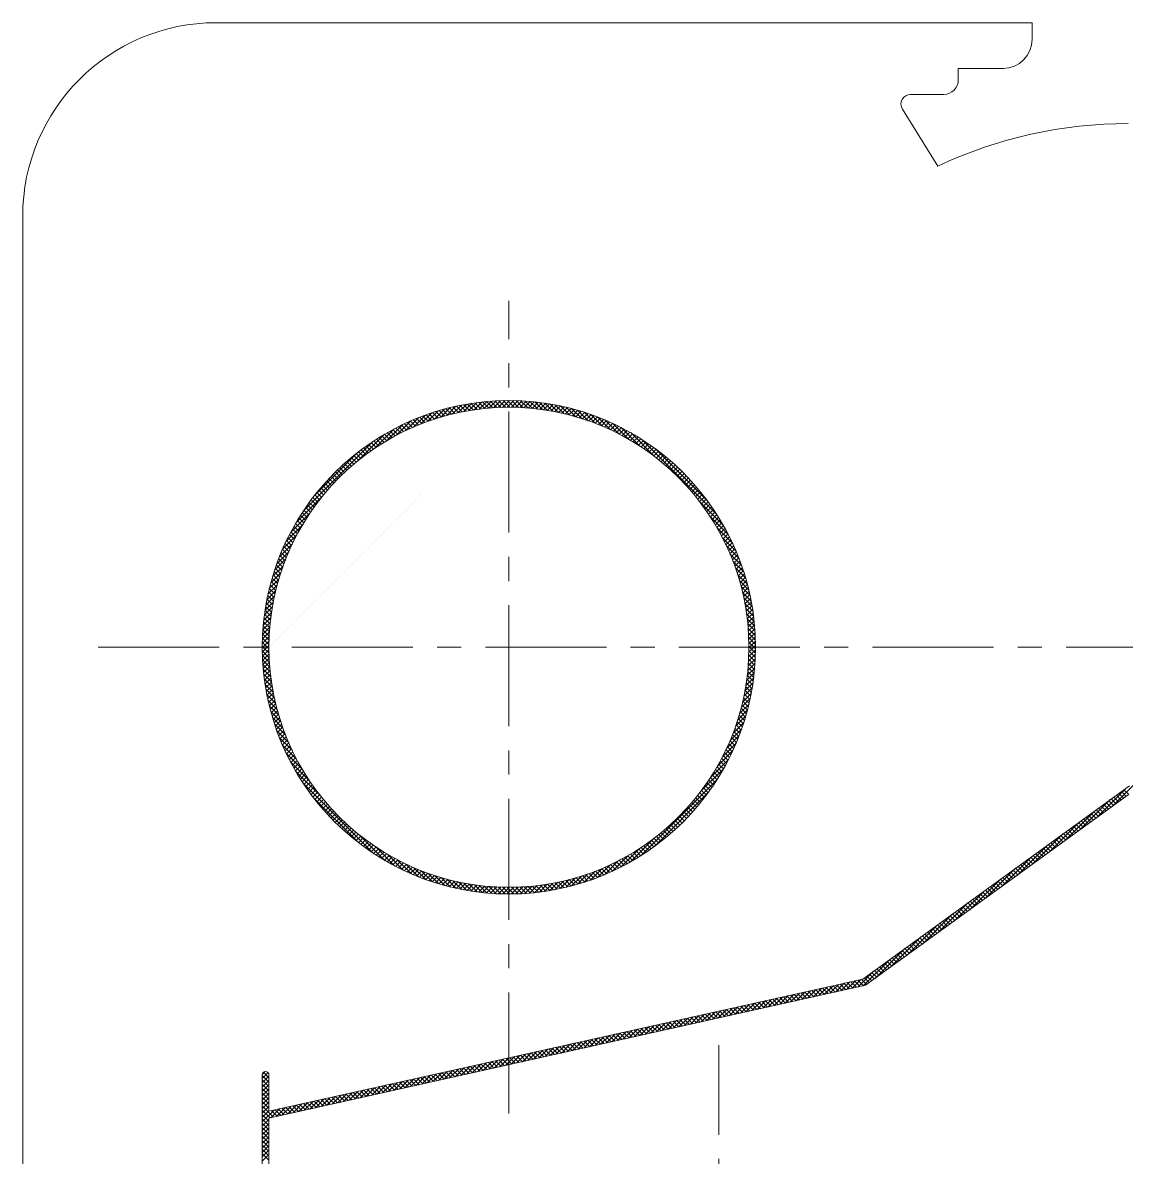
# Model space of a CAD drawing. Header units: millimetres. Extents: x -394 to 6212, y -2458 to 809.
# Drawn here: x 4118.91 to 4141.72, y -1833.62 to -1810.17 of the extents above; entities that cross this region are included whole.
import ezdxf

# ---------------------------------------------------------------- set-up
doc = ezdxf.new("R2010")
doc.units = ezdxf.units.MM
doc.linetypes.add('CENTERX2', pattern=[4, 2.5, -0.5, 0.5, -0.5])
for name, color, linetype, lineweight, true_color in [('1', 1, 'Continuous', 18, 0xff0000), ('2', 2, 'Continuous', 18, 0xffff00), ('3', 3, 'CENTERX2', 18, 0x00ff00)]:
    doc.layers.add(name, color=color, linetype=linetype, lineweight=lineweight, true_color=true_color)
pattern_1 = [(45, (3753.530184, -2359.735766), (-0.0449012806, 0.0449012806), []), (135, (3753.530184, -2359.735766), (-0.0449012806, -0.0449012806), [])]

msp = doc.modelspace()

# ---------------------------------------------------------------- hatches: boundary and pattern name
at = {"layer": '2'}
h = msp.add_hatch(dxfattribs=at)
h.set_pattern_fill('ANSI37', color=256, scale=0.02, style=0)
h.set_pattern_definition(pattern_1)
edge = h.paths.add_edge_path(flags=0)
edge.add_line((4128.96147, -1817.98052), (4128.96147, -1818.11891))
edge.add_arc((4128.96147, -1823.07831), 4.9594, 0, 90, ccw=False)
edge.add_line((4133.92087, -1823.07831), (4134.05926, -1823.07831))
edge.add_arc((4128.96147, -1823.07831), 5.09779, 0, 90)
edge = h.paths.add_edge_path(flags=0)
edge.add_arc((4128.96147, -1823.07831), 5.09779, 90, 180)
edge.add_line((4123.86367, -1823.07831), (4124.00206, -1823.07831))
edge.add_arc((4128.96147, -1823.07831), 4.9594, 90, 180, ccw=False)
edge.add_line((4128.96147, -1818.11891), (4128.96147, -1817.98052))
edge = h.paths.add_edge_path(flags=0)
edge.add_arc((4128.96147, -1823.07831), 5.09779, 0, 90)
edge.add_line((4128.96147, -1817.98052), (4128.96147, -1818.11891))
edge.add_arc((4128.96147, -1823.07831), 4.9594, 0, 90, ccw=False)
edge.add_arc((4128.96147, -1823.07831), 4.9594, 270, 360, ccw=False)
edge.add_line((4128.96147, -1828.03771), (4128.96147, -1828.1761))
edge.add_arc((4128.96147, -1823.07831), 5.09779, 270, 360)
edge = h.paths.add_edge_path(flags=0)
edge.add_arc((4128.96147, -1823.07831), 4.9594, 180, 270, ccw=False)
edge.add_arc((4128.96147, -1823.07831), 4.9594, 90, 180, ccw=False)
edge.add_line((4128.96147, -1818.11891), (4128.96147, -1817.98052))
edge.add_arc((4128.96147, -1823.07831), 5.09779, 90, 180)
edge.add_arc((4128.96147, -1823.07831), 5.09779, 180, 270)
edge.add_line((4128.96147, -1828.1761), (4128.96147, -1828.03771))
h = msp.add_hatch(dxfattribs=at)
h.set_pattern_fill('ANSI37', color=256, scale=0.02, style=0)
h.set_pattern_definition(pattern_1)
edge = h.paths.add_edge_path(flags=0)
edge.add_line((4128.96147, -1818.11891), (4128.96147, -1817.98052))
edge.add_arc((4128.96147, -1823.07831), 5.09779, 90, 180)
edge.add_line((4123.86367, -1823.07831), (4124.00206, -1823.07831))
edge.add_arc((4128.96147, -1823.07831), 4.9594, 90, 180, ccw=False)
edge = h.paths.add_edge_path(flags=0)
edge.add_line((4128.96147, -1817.98052), (4128.96147, -1818.11891))
edge.add_arc((4128.96147, -1823.07831), 4.9594, 0, 90, ccw=False)
edge.add_line((4133.92087, -1823.07831), (4134.05926, -1823.07831))
edge.add_arc((4128.96147, -1823.07831), 5.09779, 0, 90)

# ---------------------------------------------------------------- linework, layer by layer
at = {"layer": '1'}
for p, q in [((4122.9128, -1810.1727), (4139.77467, -1810.1727)), ((4139.77467, -1810.51589), (4139.77467, -1810.1727)), ((4139.17467, -1811.11589), (4138.24855, -1811.11589)), ((4138.24855, -1811.11589), (4138.24855, -1811.35404)), ((4137.94855, -1811.65404), (4137.263, -1811.65404)), ((4137.09344, -1811.96011), (4137.82791, -1813.13419)), ((4118.9128, -1814.1727), (4118.9128, -1879.42347)), ((4128.96147, -1818.08533), (4128.96147, -1818.08533)), ((4141.78711, -1825.93816), (4136.27251, -1829.93433)), ((4141.76147, -1826.12765), (4136.33053, -1830.06319)), ((4136.27251, -1829.93433), (4124.00206, -1832.66623)), ((4136.33053, -1830.06319), (4124.00206, -1832.80801)), ((4123.86367, -1831.91353), (4123.86367, -1861.7109)), ((4124.00206, -1831.91353), (4124.00206, -1832.66623)), ((4124.00206, -1832.80801), (4124.00206, -1860.78816))]:
    msp.add_line(p, q, dxfattribs=at)
for radius in [5.09779, 4.9594]:
    msp.add_circle((4128.96147, -1823.07831), radius, dxfattribs=at)
for centre, radius, start, end in [((4122.9128, -1814.1727), 4, 90, 180), ((4139.17467, -1810.51589), 0.6, 270, 0), ((4137.94855, -1811.35404), 0.3, 270, 0), ((4137.263, -1811.85404), 0.2, 90, 212.028677), ((4141.74705, -1821.47064), 9.21174, 89.910349, 115.179253), ((4123.93287, -1831.91353), 0.06919, 0, 180)]:
    msp.add_arc(centre, radius, start, end, dxfattribs=at)
at = {"layer": '2'}
for p, q in [((4141.42135, -1826.37411), (4142.02177, -1825.7737)), ((4141.09521, -1826.61045), (4141.7159, -1825.98976)), ((4141.7178, -1826.15929), (4141.61871, -1826.06019)), ((4141.76987, -1826.12156), (4141.67078, -1826.02246)), ((4140.76907, -1826.84679), (4141.38976, -1826.2261)), ((4141.40538, -1826.38568), (4141.30629, -1826.28659)), ((4141.45745, -1826.34795), (4141.35836, -1826.24886)), ((4141.50952, -1826.31022), (4141.41043, -1826.21112)), ((4141.56159, -1826.27249), (4141.4625, -1826.17339)), ((4141.61366, -1826.23475), (4141.51457, -1826.13566)), ((4141.66573, -1826.19702), (4141.56664, -1826.09793)), ((4140.44293, -1827.08313), (4141.06361, -1826.46244)), ((4141.09297, -1826.61208), (4140.99387, -1826.51299)), ((4141.14504, -1826.57435), (4141.04594, -1826.47525)), ((4141.19711, -1826.53662), (4141.09801, -1826.43752)), ((4141.24918, -1826.49888), (4141.15008, -1826.39979)), ((4141.30125, -1826.46115), (4141.20215, -1826.36205)), ((4141.35331, -1826.42342), (4141.25422, -1826.32432)), ((4140.11678, -1827.31947), (4140.73747, -1826.69878)), ((4140.72848, -1826.87621), (4140.62938, -1826.77711)), ((4140.78055, -1826.83848), (4140.68145, -1826.73938)), ((4140.83262, -1826.80074), (4140.73352, -1826.70165)), ((4140.88469, -1826.76301), (4140.78559, -1826.66392)), ((4140.93676, -1826.72528), (4140.83766, -1826.62618)), ((4140.98883, -1826.68755), (4140.88973, -1826.58845)), ((4141.0409, -1826.64981), (4140.9418, -1826.55072)), ((4139.79064, -1827.55581), (4140.41133, -1826.93512)), ((4140.41606, -1827.1026), (4140.31696, -1827.00351)), ((4140.46813, -1827.06487), (4140.36903, -1826.96578)), ((4140.5202, -1827.02714), (4140.4211, -1826.92804)), ((4140.57227, -1826.98941), (4140.47317, -1826.89031)), ((4140.62434, -1826.95167), (4140.52524, -1826.85258)), ((4140.67641, -1826.91394), (4140.57731, -1826.81485)), ((4139.4645, -1827.79215), (4140.08519, -1827.17146)), ((4140.10364, -1827.329), (4140.00454, -1827.2299)), ((4140.15571, -1827.29127), (4140.05661, -1827.19217)), ((4140.20778, -1827.25354), (4140.10868, -1827.15444)), ((4140.25985, -1827.2158), (4140.16075, -1827.11671)), ((4140.31192, -1827.17807), (4140.21282, -1827.07897)), ((4140.36399, -1827.14034), (4140.26489, -1827.04124)), ((4139.13836, -1828.02849), (4139.75904, -1827.4078)), ((4139.79122, -1827.5554), (4139.69212, -1827.4563)), ((4139.84329, -1827.51766), (4139.74419, -1827.41857)), ((4139.89536, -1827.47993), (4139.79626, -1827.38084)), ((4139.94743, -1827.4422), (4139.84833, -1827.3431)), ((4139.9995, -1827.40447), (4139.9004, -1827.30537)), ((4140.05157, -1827.36673), (4139.95247, -1827.26764)), ((4138.81221, -1828.26483), (4139.4329, -1827.64414)), ((4139.4788, -1827.78179), (4139.3797, -1827.6827)), ((4139.53087, -1827.74406), (4139.43177, -1827.64496)), ((4139.58294, -1827.70633), (4139.48384, -1827.60723)), ((4139.63501, -1827.66859), (4139.53591, -1827.5695)), ((4139.68708, -1827.63086), (4139.58798, -1827.53177)), ((4139.73915, -1827.59313), (4139.64005, -1827.49403)), ((4138.48607, -1828.50117), (4139.10676, -1827.88048)), ((4139.11431, -1828.04592), (4139.01521, -1827.94682)), ((4139.16638, -1828.00819), (4139.06728, -1827.90909)), ((4139.21845, -1827.97045), (4139.11935, -1827.87136)), ((4139.27052, -1827.93272), (4139.17142, -1827.83363)), ((4139.32259, -1827.89499), (4139.22349, -1827.79589)), ((4139.37466, -1827.85726), (4139.27556, -1827.75816)), ((4139.42673, -1827.81952), (4139.32763, -1827.72043)), ((4138.15993, -1828.73751), (4138.78062, -1828.11682)), ((4138.80189, -1828.27232), (4138.70279, -1828.17322)), ((4138.85396, -1828.23458), (4138.75486, -1828.13549)), ((4138.90603, -1828.19685), (4138.80693, -1828.09775)), ((4138.9581, -1828.15912), (4138.859, -1828.06002)), ((4139.01017, -1828.12139), (4138.91107, -1828.02229)), ((4139.06224, -1828.08365), (4138.96314, -1827.98456)), ((4137.83379, -1828.97385), (4138.45448, -1828.35316)), ((4138.48947, -1828.49871), (4138.39037, -1828.39962)), ((4138.54154, -1828.46098), (4138.44244, -1828.36188)), ((4138.59361, -1828.42325), (4138.49451, -1828.32415)), ((4138.64568, -1828.38551), (4138.54658, -1828.28642)), ((4138.69775, -1828.34778), (4138.59865, -1828.24869)), ((4138.74982, -1828.31005), (4138.65072, -1828.21095)), ((4137.50764, -1829.21019), (4138.12833, -1828.5895)), ((4138.17705, -1828.72511), (4138.07795, -1828.62601)), ((4138.22912, -1828.68737), (4138.13002, -1828.58828)), ((4138.28119, -1828.64964), (4138.18209, -1828.55055)), ((4138.33326, -1828.61191), (4138.23416, -1828.51281)), ((4138.38533, -1828.57418), (4138.28623, -1828.47508)), ((4138.4374, -1828.53644), (4138.3383, -1828.43735)), ((4137.1815, -1829.44653), (4137.80219, -1828.82584)), ((4137.86463, -1828.9515), (4137.76553, -1828.85241)), ((4137.9167, -1828.91377), (4137.8176, -1828.81467)), ((4137.96877, -1828.87604), (4137.86967, -1828.77694)), ((4138.02084, -1828.8383), (4137.92174, -1828.73921)), ((4138.07291, -1828.80057), (4137.97381, -1828.70148)), ((4138.12498, -1828.76284), (4138.02588, -1828.66374)), ((4136.85536, -1829.68287), (4137.47605, -1829.06218)), ((4137.50014, -1829.21563), (4137.40104, -1829.11654)), ((4137.55221, -1829.1779), (4137.45311, -1829.0788)), ((4137.60428, -1829.14017), (4137.50518, -1829.04107)), ((4137.65635, -1829.10243), (4137.55725, -1829.00334)), ((4137.70842, -1829.0647), (4137.60932, -1828.9656)), ((4137.76049, -1829.02697), (4137.66139, -1828.92787)), ((4137.81256, -1828.98924), (4137.71346, -1828.89014)), ((4136.52922, -1829.91921), (4137.14991, -1829.29852)), ((4137.18772, -1829.44203), (4137.08862, -1829.34293)), ((4137.23979, -1829.40429), (4137.14069, -1829.3052)), ((4137.29186, -1829.36656), (4137.19276, -1829.26747)), ((4137.34393, -1829.32883), (4137.24483, -1829.22973)), ((4137.396, -1829.2911), (4137.2969, -1829.192)), ((4137.44807, -1829.25336), (4137.34897, -1829.15427)), ((4136.28539, -1830.07324), (4136.82376, -1829.53486)), ((4136.8753, -1829.66842), (4136.7762, -1829.56933)), ((4136.92737, -1829.63069), (4136.82827, -1829.53159)), ((4136.97944, -1829.59296), (4136.88034, -1829.49386)), ((4137.03151, -1829.55522), (4136.93241, -1829.45613)), ((4137.08358, -1829.51749), (4136.98448, -1829.4184)), ((4137.13565, -1829.47976), (4137.03655, -1829.38066)), ((4136.16986, -1830.09896), (4136.49762, -1829.7712)), ((4136.56288, -1829.89482), (4136.46378, -1829.79572)), ((4136.61495, -1829.85709), (4136.51585, -1829.75799)), ((4136.66702, -1829.81935), (4136.56792, -1829.72026)), ((4136.71909, -1829.78162), (4136.61999, -1829.68252)), ((4136.77116, -1829.74389), (4136.67206, -1829.64479)), ((4136.82323, -1829.70615), (4136.72413, -1829.60706)), ((4135.59225, -1830.22756), (4135.77463, -1830.04518)), ((4135.70777, -1830.20184), (4135.89016, -1830.01946)), ((4135.85033, -1830.1701), (4135.73437, -1830.05414)), ((4135.92378, -1830.15375), (4135.80782, -1830.03779)), ((4135.8233, -1830.17612), (4136.00568, -1829.99374)), ((4135.99723, -1830.13739), (4135.88127, -1830.02143)), ((4135.93882, -1830.1504), (4136.1212, -1829.96802)), ((4136.07068, -1830.12104), (4135.95472, -1830.00508)), ((4136.14413, -1830.10469), (4136.02817, -1829.98873)), ((4136.05434, -1830.12468), (4136.23672, -1829.9423)), ((4136.21758, -1830.08834), (4136.10162, -1829.97238)), ((4136.29103, -1830.07198), (4136.17507, -1829.95602)), ((4136.3546, -1830.04575), (4136.24852, -1829.93967)), ((4136.40667, -1830.00802), (4136.30757, -1829.90892)), ((4136.45874, -1829.97028), (4136.35964, -1829.87119)), ((4136.51081, -1829.93255), (4136.41171, -1829.83345)), ((4134.55255, -1830.45904), (4134.73493, -1830.27666)), ((4134.66807, -1830.43332), (4134.85045, -1830.25094)), ((4134.82204, -1830.39904), (4134.70608, -1830.28308)), ((4134.89549, -1830.38269), (4134.77953, -1830.26673)), ((4134.78359, -1830.4076), (4134.96598, -1830.22522)), ((4134.96894, -1830.36634), (4134.85298, -1830.25037)), ((4134.89911, -1830.38188), (4135.0815, -1830.1995)), ((4135.04239, -1830.34998), (4134.92643, -1830.23402)), ((4135.11584, -1830.33363), (4134.99988, -1830.21767)), ((4135.01464, -1830.35616), (4135.19702, -1830.17378)), ((4135.18929, -1830.31728), (4135.07333, -1830.20132)), ((4135.13016, -1830.33044), (4135.31254, -1830.14806)), ((4135.26274, -1830.30092), (4135.14678, -1830.18496)), ((4135.33619, -1830.28457), (4135.22023, -1830.16861)), ((4135.24568, -1830.30472), (4135.42807, -1830.12234)), ((4135.40964, -1830.26822), (4135.29368, -1830.15226)), ((4135.3612, -1830.279), (4135.54359, -1830.09662)), ((4135.48309, -1830.25186), (4135.36713, -1830.1359)), ((4135.55654, -1830.23551), (4135.44057, -1830.11955)), ((4135.47673, -1830.25328), (4135.65911, -1830.0709)), ((4135.62998, -1830.21916), (4135.51402, -1830.1032)), ((4135.70343, -1830.20281), (4135.58747, -1830.08685)), ((4135.77688, -1830.18645), (4135.66092, -1830.07049)), ((4133.51284, -1830.69052), (4133.69523, -1830.50814)), ((4133.72029, -1830.64433), (4133.60433, -1830.52837)), ((4133.62837, -1830.6648), (4133.81075, -1830.48242)), ((4133.79374, -1830.62798), (4133.67778, -1830.51202)), ((4133.74389, -1830.63908), (4133.92627, -1830.4567)), ((4133.86719, -1830.61163), (4133.75123, -1830.49567)), ((4133.94064, -1830.59528), (4133.82468, -1830.47932)), ((4133.85941, -1830.61336), (4134.04179, -1830.43098)), ((4134.01409, -1830.57892), (4133.89813, -1830.46296)), ((4134.08754, -1830.56257), (4133.97158, -1830.44661)), ((4133.97493, -1830.58764), (4134.15732, -1830.40526)), ((4134.16099, -1830.54622), (4134.04503, -1830.43026)), ((4134.09046, -1830.56192), (4134.27284, -1830.37954)), ((4134.23444, -1830.52986), (4134.11848, -1830.4139)), ((4134.30789, -1830.51351), (4134.19193, -1830.39755)), ((4134.20598, -1830.5362), (4134.38836, -1830.35382)), ((4134.38134, -1830.49716), (4134.26538, -1830.3812)), ((4134.3215, -1830.51048), (4134.50389, -1830.3281)), ((4134.45479, -1830.48081), (4134.33883, -1830.36485)), ((4134.52824, -1830.46445), (4134.41228, -1830.34849)), ((4134.43702, -1830.48476), (4134.61941, -1830.30238)), ((4134.60169, -1830.4481), (4134.48573, -1830.33214)), ((4134.67514, -1830.43175), (4134.55918, -1830.31579)), ((4134.74859, -1830.41539), (4134.63263, -1830.29943)), ((4132.47314, -1830.922), (4132.65552, -1830.73962)), ((4132.692, -1830.87328), (4132.57604, -1830.75731)), ((4132.58866, -1830.89628), (4132.77105, -1830.7139)), ((4132.76545, -1830.85692), (4132.64949, -1830.74096)), ((4132.70418, -1830.87056), (4132.88657, -1830.68818)), ((4132.8389, -1830.84057), (4132.72294, -1830.72461)), ((4132.91235, -1830.82422), (4132.79639, -1830.70826)), ((4132.81971, -1830.84484), (4133.00209, -1830.66246)), ((4132.9858, -1830.80786), (4132.86984, -1830.6919)), ((4132.93523, -1830.81912), (4133.11761, -1830.63674)), ((4133.05925, -1830.79151), (4132.94329, -1830.67555)), ((4133.1327, -1830.77516), (4133.01674, -1830.6592)), ((4133.05075, -1830.7934), (4133.23314, -1830.61102)), ((4133.20615, -1830.7588), (4133.09019, -1830.64284)), ((4133.2796, -1830.74245), (4133.16364, -1830.62649)), ((4133.16627, -1830.76768), (4133.34866, -1830.5853)), ((4133.35305, -1830.7261), (4133.23709, -1830.61014)), ((4133.2818, -1830.74196), (4133.46418, -1830.55958)), ((4133.4265, -1830.70975), (4133.31053, -1830.59379)), ((4133.49994, -1830.69339), (4133.38398, -1830.57743)), ((4133.39732, -1830.71624), (4133.5797, -1830.53386)), ((4133.57339, -1830.67704), (4133.45743, -1830.56108)), ((4133.64684, -1830.66069), (4133.53088, -1830.54473)), ((4131.31791, -1831.1792), (4131.5003, -1830.99682)), ((4131.43344, -1831.15348), (4131.61582, -1830.9711)), ((4131.6637, -1831.10222), (4131.54774, -1830.98626)), ((4131.54896, -1831.12776), (4131.73134, -1830.94538)), ((4131.73715, -1831.08586), (4131.62119, -1830.9699)), ((4131.66448, -1831.10204), (4131.84686, -1830.91966)), ((4131.8106, -1831.06951), (4131.69464, -1830.95355)), ((4131.88405, -1831.05316), (4131.76809, -1830.9372)), ((4131.78, -1831.07632), (4131.96239, -1830.89394)), ((4131.9575, -1831.0368), (4131.84154, -1830.92084)), ((4131.89553, -1831.0506), (4132.07791, -1830.86822)), ((4132.03095, -1831.02045), (4131.91499, -1830.90449)), ((4132.1044, -1831.0041), (4131.98844, -1830.88814)), ((4132.01105, -1831.02488), (4132.19343, -1830.8425)), ((4132.17785, -1830.98775), (4132.06189, -1830.87179)), ((4132.12657, -1830.99916), (4132.30896, -1830.81678)), ((4132.2513, -1830.97139), (4132.13534, -1830.85543)), ((4132.32475, -1830.95504), (4132.20879, -1830.83908)), ((4132.24209, -1830.97344), (4132.42448, -1830.79106)), ((4132.3982, -1830.93869), (4132.28224, -1830.82273)), ((4132.47165, -1830.92233), (4132.35569, -1830.80637)), ((4132.35762, -1830.94772), (4132.54, -1830.76534)), ((4132.5451, -1830.90598), (4132.42914, -1830.79002)), ((4132.61855, -1830.88963), (4132.50259, -1830.77367)), ((4130.27821, -1831.41068), (4130.46059, -1831.2283)), ((4130.39373, -1831.38496), (4130.57612, -1831.20258)), ((4130.56196, -1831.34751), (4130.446, -1831.23155)), ((4130.50925, -1831.35924), (4130.69164, -1831.17686)), ((4130.63541, -1831.33116), (4130.51945, -1831.2152)), ((4130.70886, -1831.3148), (4130.5929, -1831.19884)), ((4130.62478, -1831.33352), (4130.80716, -1831.15114)), ((4130.78231, -1831.29845), (4130.66635, -1831.18249)), ((4130.85576, -1831.2821), (4130.7398, -1831.16614)), ((4130.7403, -1831.3078), (4130.92268, -1831.12542)), ((4130.92921, -1831.26574), (4130.81325, -1831.14978)), ((4130.85582, -1831.28208), (4131.03821, -1831.0997)), ((4131.00266, -1831.24939), (4130.8867, -1831.13343)), ((4131.07611, -1831.23304), (4130.96015, -1831.11708)), ((4130.97134, -1831.25636), (4131.15373, -1831.07398)), ((4131.14956, -1831.21669), (4131.0336, -1831.10073)), ((4131.08687, -1831.23064), (4131.26925, -1831.04826)), ((4131.22301, -1831.20033), (4131.10705, -1831.08437)), ((4131.29646, -1831.18398), (4131.18049, -1831.06802)), ((4131.20239, -1831.20492), (4131.38477, -1831.02254)), ((4131.3699, -1831.16763), (4131.25394, -1831.05167)), ((4131.44335, -1831.15127), (4131.32739, -1831.03531)), ((4131.5168, -1831.13492), (4131.40084, -1831.01896)), ((4131.59025, -1831.11857), (4131.47429, -1831.00261)), ((4129.2385, -1831.64216), (4129.42089, -1831.45978)), ((4129.35403, -1831.61644), (4129.53641, -1831.43406)), ((4129.53366, -1831.57645), (4129.4177, -1831.46049)), ((4129.46955, -1831.59072), (4129.65193, -1831.40834)), ((4129.60711, -1831.5601), (4129.49115, -1831.44414)), ((4129.68056, -1831.54374), (4129.5646, -1831.42778)), ((4129.58507, -1831.565), (4129.76746, -1831.38262)), ((4129.75401, -1831.52739), (4129.63805, -1831.41143)), ((4129.7006, -1831.53928), (4129.88298, -1831.3569)), ((4129.82746, -1831.51104), (4129.7115, -1831.39508)), ((4129.90091, -1831.49469), (4129.78495, -1831.37873)), ((4129.81612, -1831.51356), (4129.9985, -1831.33118)), ((4129.97436, -1831.47833), (4129.8584, -1831.36237)), ((4129.93164, -1831.48784), (4130.11402, -1831.30546)), ((4130.04781, -1831.46198), (4129.93185, -1831.34602)), ((4130.12126, -1831.44563), (4130.0053, -1831.32967)), ((4130.04716, -1831.46212), (4130.22955, -1831.27974)), ((4130.19471, -1831.42927), (4130.07875, -1831.31331)), ((4130.26816, -1831.41292), (4130.1522, -1831.29696)), ((4130.16269, -1831.4364), (4130.34507, -1831.25402)), ((4130.34161, -1831.39657), (4130.22565, -1831.28061)), ((4130.41506, -1831.38022), (4130.2991, -1831.26425)), ((4130.48851, -1831.36386), (4130.37255, -1831.2479)), ((4128.1988, -1831.87365), (4128.38119, -1831.69126)), ((4128.31432, -1831.84793), (4128.49671, -1831.66554)), ((4128.50537, -1831.80539), (4128.38941, -1831.68943)), ((4128.42985, -1831.82221), (4128.61223, -1831.63982)), ((4128.57882, -1831.78904), (4128.46286, -1831.67308)), ((4128.65227, -1831.77269), (4128.53631, -1831.65672)), ((4128.54537, -1831.79649), (4128.72775, -1831.6141)), ((4128.72572, -1831.75633), (4128.60976, -1831.64037)), ((4128.66089, -1831.77076), (4128.84328, -1831.58838)), ((4128.79917, -1831.73998), (4128.68321, -1831.62402)), ((4128.87262, -1831.72363), (4128.75666, -1831.60767)), ((4128.77641, -1831.74504), (4128.9588, -1831.56266)), ((4128.94607, -1831.70727), (4128.83011, -1831.59131)), ((4128.89194, -1831.71932), (4129.07432, -1831.53694)), ((4129.01952, -1831.69092), (4128.90356, -1831.57496)), ((4129.09297, -1831.67457), (4128.97701, -1831.55861)), ((4129.00746, -1831.6936), (4129.18984, -1831.51122)), ((4129.16642, -1831.65821), (4129.05045, -1831.54225)), ((4129.12298, -1831.66788), (4129.30537, -1831.4855)), ((4129.23986, -1831.64186), (4129.1239, -1831.5259)), ((4129.31331, -1831.62551), (4129.19735, -1831.50955)), ((4129.38676, -1831.60916), (4129.2708, -1831.4932)), ((4129.46021, -1831.5928), (4129.34425, -1831.47684)), ((4123.86367, -1831.98805), (4123.98439, -1831.86734)), ((4124.00206, -1832.06162), (4123.86367, -1831.92323)), ((4123.86594, -1831.89599), (4123.91532, -1831.8466)), ((4124.00206, -1831.97182), (4123.8897, -1831.85946)), ((4127.1591, -1832.10513), (4127.34148, -1831.92274)), ((4127.27462, -1832.07941), (4127.457, -1831.89702)), ((4127.40362, -1832.05068), (4127.28766, -1831.93472)), ((4127.47707, -1832.03433), (4127.36111, -1831.91837)), ((4127.39014, -1832.05369), (4127.57253, -1831.8713)), ((4127.55052, -1832.01798), (4127.43456, -1831.90202)), ((4127.50567, -1832.02797), (4127.68805, -1831.84558)), ((4127.62397, -1832.00163), (4127.50801, -1831.88567)), ((4127.69742, -1831.98527), (4127.58146, -1831.86931)), ((4127.62119, -1832.00225), (4127.80357, -1831.81986)), ((4127.77087, -1831.96892), (4127.65491, -1831.85296)), ((4127.84432, -1831.95257), (4127.72836, -1831.83661)), ((4127.73671, -1831.97653), (4127.91909, -1831.79414)), ((4127.91777, -1831.93621), (4127.80181, -1831.82025)), ((4127.85223, -1831.95081), (4128.03462, -1831.76842)), ((4127.99122, -1831.91986), (4127.87526, -1831.8039)), ((4128.06467, -1831.90351), (4127.94871, -1831.78755)), ((4127.96776, -1831.92509), (4128.15014, -1831.7427)), ((4128.13812, -1831.88716), (4128.02216, -1831.77119)), ((4128.08328, -1831.89937), (4128.26566, -1831.71698)), ((4128.21157, -1831.8708), (4128.09561, -1831.75484)), ((4128.28502, -1831.85445), (4128.16906, -1831.73849)), ((4128.35847, -1831.8381), (4128.24251, -1831.72214)), ((4128.43192, -1831.82174), (4128.31596, -1831.70578)), ((4123.86367, -1832.07785), (4124.00206, -1831.93946)), ((4124.00206, -1832.15143), (4123.86367, -1832.01304)), ((4123.86367, -1832.16766), (4124.00206, -1832.02927)), ((4124.00206, -1832.24123), (4123.86367, -1832.10284)), ((4123.86367, -1832.25746), (4124.00206, -1832.11907)), ((4126.11939, -1832.33661), (4126.30178, -1832.15422)), ((4126.23492, -1832.31089), (4126.4173, -1832.1285)), ((4126.37533, -1832.27963), (4126.25937, -1832.16366)), ((4126.44878, -1832.26327), (4126.33282, -1832.14731)), ((4126.35044, -1832.28517), (4126.53282, -1832.10278)), ((4126.52223, -1832.24692), (4126.40627, -1832.13096)), ((4126.46596, -1832.25945), (4126.64835, -1832.07706)), ((4126.59568, -1832.23057), (4126.47972, -1832.11461)), ((4126.66913, -1832.21421), (4126.55317, -1832.09825)), ((4126.58148, -1832.23373), (4126.76387, -1832.05134)), ((4126.74258, -1832.19786), (4126.62662, -1832.0819)), ((4126.69701, -1832.20801), (4126.87939, -1832.02562)), ((4126.81603, -1832.18151), (4126.70007, -1832.06555)), ((4126.88948, -1832.16515), (4126.77352, -1832.04919)), ((4126.81253, -1832.18229), (4126.99491, -1831.9999)), ((4126.96293, -1832.1488), (4126.84697, -1832.03284)), ((4127.03638, -1832.13245), (4126.92041, -1832.01649)), ((4126.92805, -1832.15657), (4127.11044, -1831.97418)), ((4127.10982, -1832.1161), (4126.99386, -1832.00014)), ((4127.04357, -1832.13085), (4127.22596, -1831.94846)), ((4127.18327, -1832.09974), (4127.06731, -1831.98378)), ((4127.25672, -1832.08339), (4127.14076, -1831.96743)), ((4127.33017, -1832.06704), (4127.21421, -1831.95108)), ((4124.00206, -1832.33103), (4123.86367, -1832.19264)), ((4123.86367, -1832.34726), (4124.00206, -1832.20887)), ((4124.00206, -1832.42083), (4123.86367, -1832.28244)), ((4123.86367, -1832.43706), (4124.00206, -1832.29867)), ((4124.00206, -1832.51064), (4123.86367, -1832.37225)), ((4123.86367, -1832.52687), (4124.00206, -1832.38848)), ((4125.07969, -1832.56809), (4125.26207, -1832.3857)), ((4125.19521, -1832.54237), (4125.3776, -1832.35998)), ((4125.34703, -1832.50857), (4125.23107, -1832.39261)), ((4125.42048, -1832.49221), (4125.30452, -1832.37625)), ((4125.31074, -1832.51665), (4125.49312, -1832.33426)), ((4125.49393, -1832.47586), (4125.37797, -1832.3599)), ((4125.42626, -1832.49093), (4125.60864, -1832.30854)), ((4125.56738, -1832.45951), (4125.45142, -1832.34355)), ((4125.64083, -1832.44315), (4125.52487, -1832.32719)), ((4125.54178, -1832.46521), (4125.72416, -1832.28282)), ((4125.71428, -1832.4268), (4125.59832, -1832.31084)), ((4125.6573, -1832.43949), (4125.83969, -1832.2571)), ((4125.78773, -1832.41045), (4125.67177, -1832.29449)), ((4125.86118, -1832.3941), (4125.74522, -1832.27814)), ((4125.77283, -1832.41377), (4125.95521, -1832.23138)), ((4125.93463, -1832.37774), (4125.81867, -1832.26178)), ((4125.88835, -1832.38805), (4126.07073, -1832.20566)), ((4126.00808, -1832.36139), (4125.89212, -1832.24543)), ((4126.08153, -1832.34504), (4125.96557, -1832.22908)), ((4126.00387, -1832.36233), (4126.18626, -1832.17994)), ((4126.15498, -1832.32868), (4126.03902, -1832.21272)), ((4126.22843, -1832.31233), (4126.11247, -1832.19637)), ((4126.30188, -1832.29598), (4126.18592, -1832.18002)), ((4124.00206, -1832.60044), (4123.86367, -1832.46205)), ((4123.86367, -1832.61667), (4124.00206, -1832.47828)), ((4124.09839, -1832.78657), (4123.86367, -1832.55185)), ((4123.86367, -1832.70647), (4124.00206, -1832.56808)), ((4124.03999, -1832.79957), (4124.22237, -1832.61718)), ((4124.24529, -1832.75386), (4124.12933, -1832.6379)), ((4124.15551, -1832.77385), (4124.33789, -1832.59146)), ((4124.31874, -1832.73751), (4124.20278, -1832.62155)), ((4124.27103, -1832.74813), (4124.45342, -1832.56574)), ((4124.39219, -1832.72115), (4124.27623, -1832.60519)), ((4124.46564, -1832.7048), (4124.34968, -1832.58884)), ((4124.38655, -1832.72241), (4124.56894, -1832.54002)), ((4124.53909, -1832.68845), (4124.42313, -1832.57249)), ((4124.61254, -1832.67209), (4124.49658, -1832.55613)), ((4124.50208, -1832.69669), (4124.68446, -1832.5143)), ((4124.68599, -1832.65574), (4124.57003, -1832.53978)), ((4124.6176, -1832.67097), (4124.79998, -1832.48858)), ((4124.75944, -1832.63939), (4124.64348, -1832.52343)), ((4124.83289, -1832.62304), (4124.71693, -1832.50708)), ((4124.73312, -1832.64525), (4124.91551, -1832.46286)), ((4124.90634, -1832.60668), (4124.79037, -1832.49072)), ((4124.84864, -1832.61953), (4125.03103, -1832.43714)), ((4124.97978, -1832.59033), (4124.86382, -1832.47437)), ((4125.05323, -1832.57398), (4124.93727, -1832.45802)), ((4124.96417, -1832.59381), (4125.14655, -1832.41142)), ((4125.12668, -1832.55762), (4125.01072, -1832.44166)), ((4125.20013, -1832.54127), (4125.08417, -1832.42531)), ((4125.27358, -1832.52492), (4125.15762, -1832.40896)), ((4124.02494, -1832.80292), (4123.86367, -1832.64165)), ((4123.86367, -1832.88608), (4124.10685, -1832.6429)), ((4123.86367, -1832.79627), (4124.00206, -1832.65788)), ((4124.00206, -1832.86985), (4123.86367, -1832.73146)), ((4124.00206, -1832.95965), (4123.86367, -1832.82126)), ((4123.86367, -1832.97588), (4124.00206, -1832.83749)), ((4124.17184, -1832.77021), (4124.05588, -1832.65425)), ((4124.00206, -1833.04945), (4123.86367, -1832.91106)), ((4123.86367, -1833.06568), (4124.00206, -1832.92729)), ((4124.00206, -1833.13925), (4123.86367, -1833.00086)), ((4123.86367, -1833.15548), (4124.00206, -1833.01709)), ((4124.00206, -1833.22906), (4123.86367, -1833.09067)), ((4123.86367, -1833.24529), (4124.00206, -1833.1069)), ((4124.00206, -1833.31886), (4123.86367, -1833.18047)), ((4123.86367, -1833.33509), (4124.00206, -1833.1967)), ((4124.00206, -1833.40866), (4123.86367, -1833.27027)), ((4123.86367, -1833.42489), (4124.00206, -1833.2865)), ((4124.00206, -1833.49846), (4123.86367, -1833.36007)), ((4123.86367, -1833.51469), (4124.00206, -1833.37631)), ((4124.00206, -1833.58827), (4123.86367, -1833.44988)), ((4123.86367, -1833.6045), (4124.00206, -1833.46611)), ((4124.00206, -1833.67807), (4123.86367, -1833.53968)), ((4123.86367, -1833.6943), (4124.00206, -1833.55591))]:
    msp.add_line(p, q, dxfattribs=at)
at = {"layer": '3'}
for p, q in [((4128.96147, -1832.70966), (4128.96147, -1815.92037)), ((4120.4751, -1823.07831), (4164.34255, -1823.07831)), ((4133.30147, -1861.15015), (4133.30147, -1831.29977))]:
    msp.add_line(p, q, dxfattribs=at)

doc.saveas('drawing.dxf')
